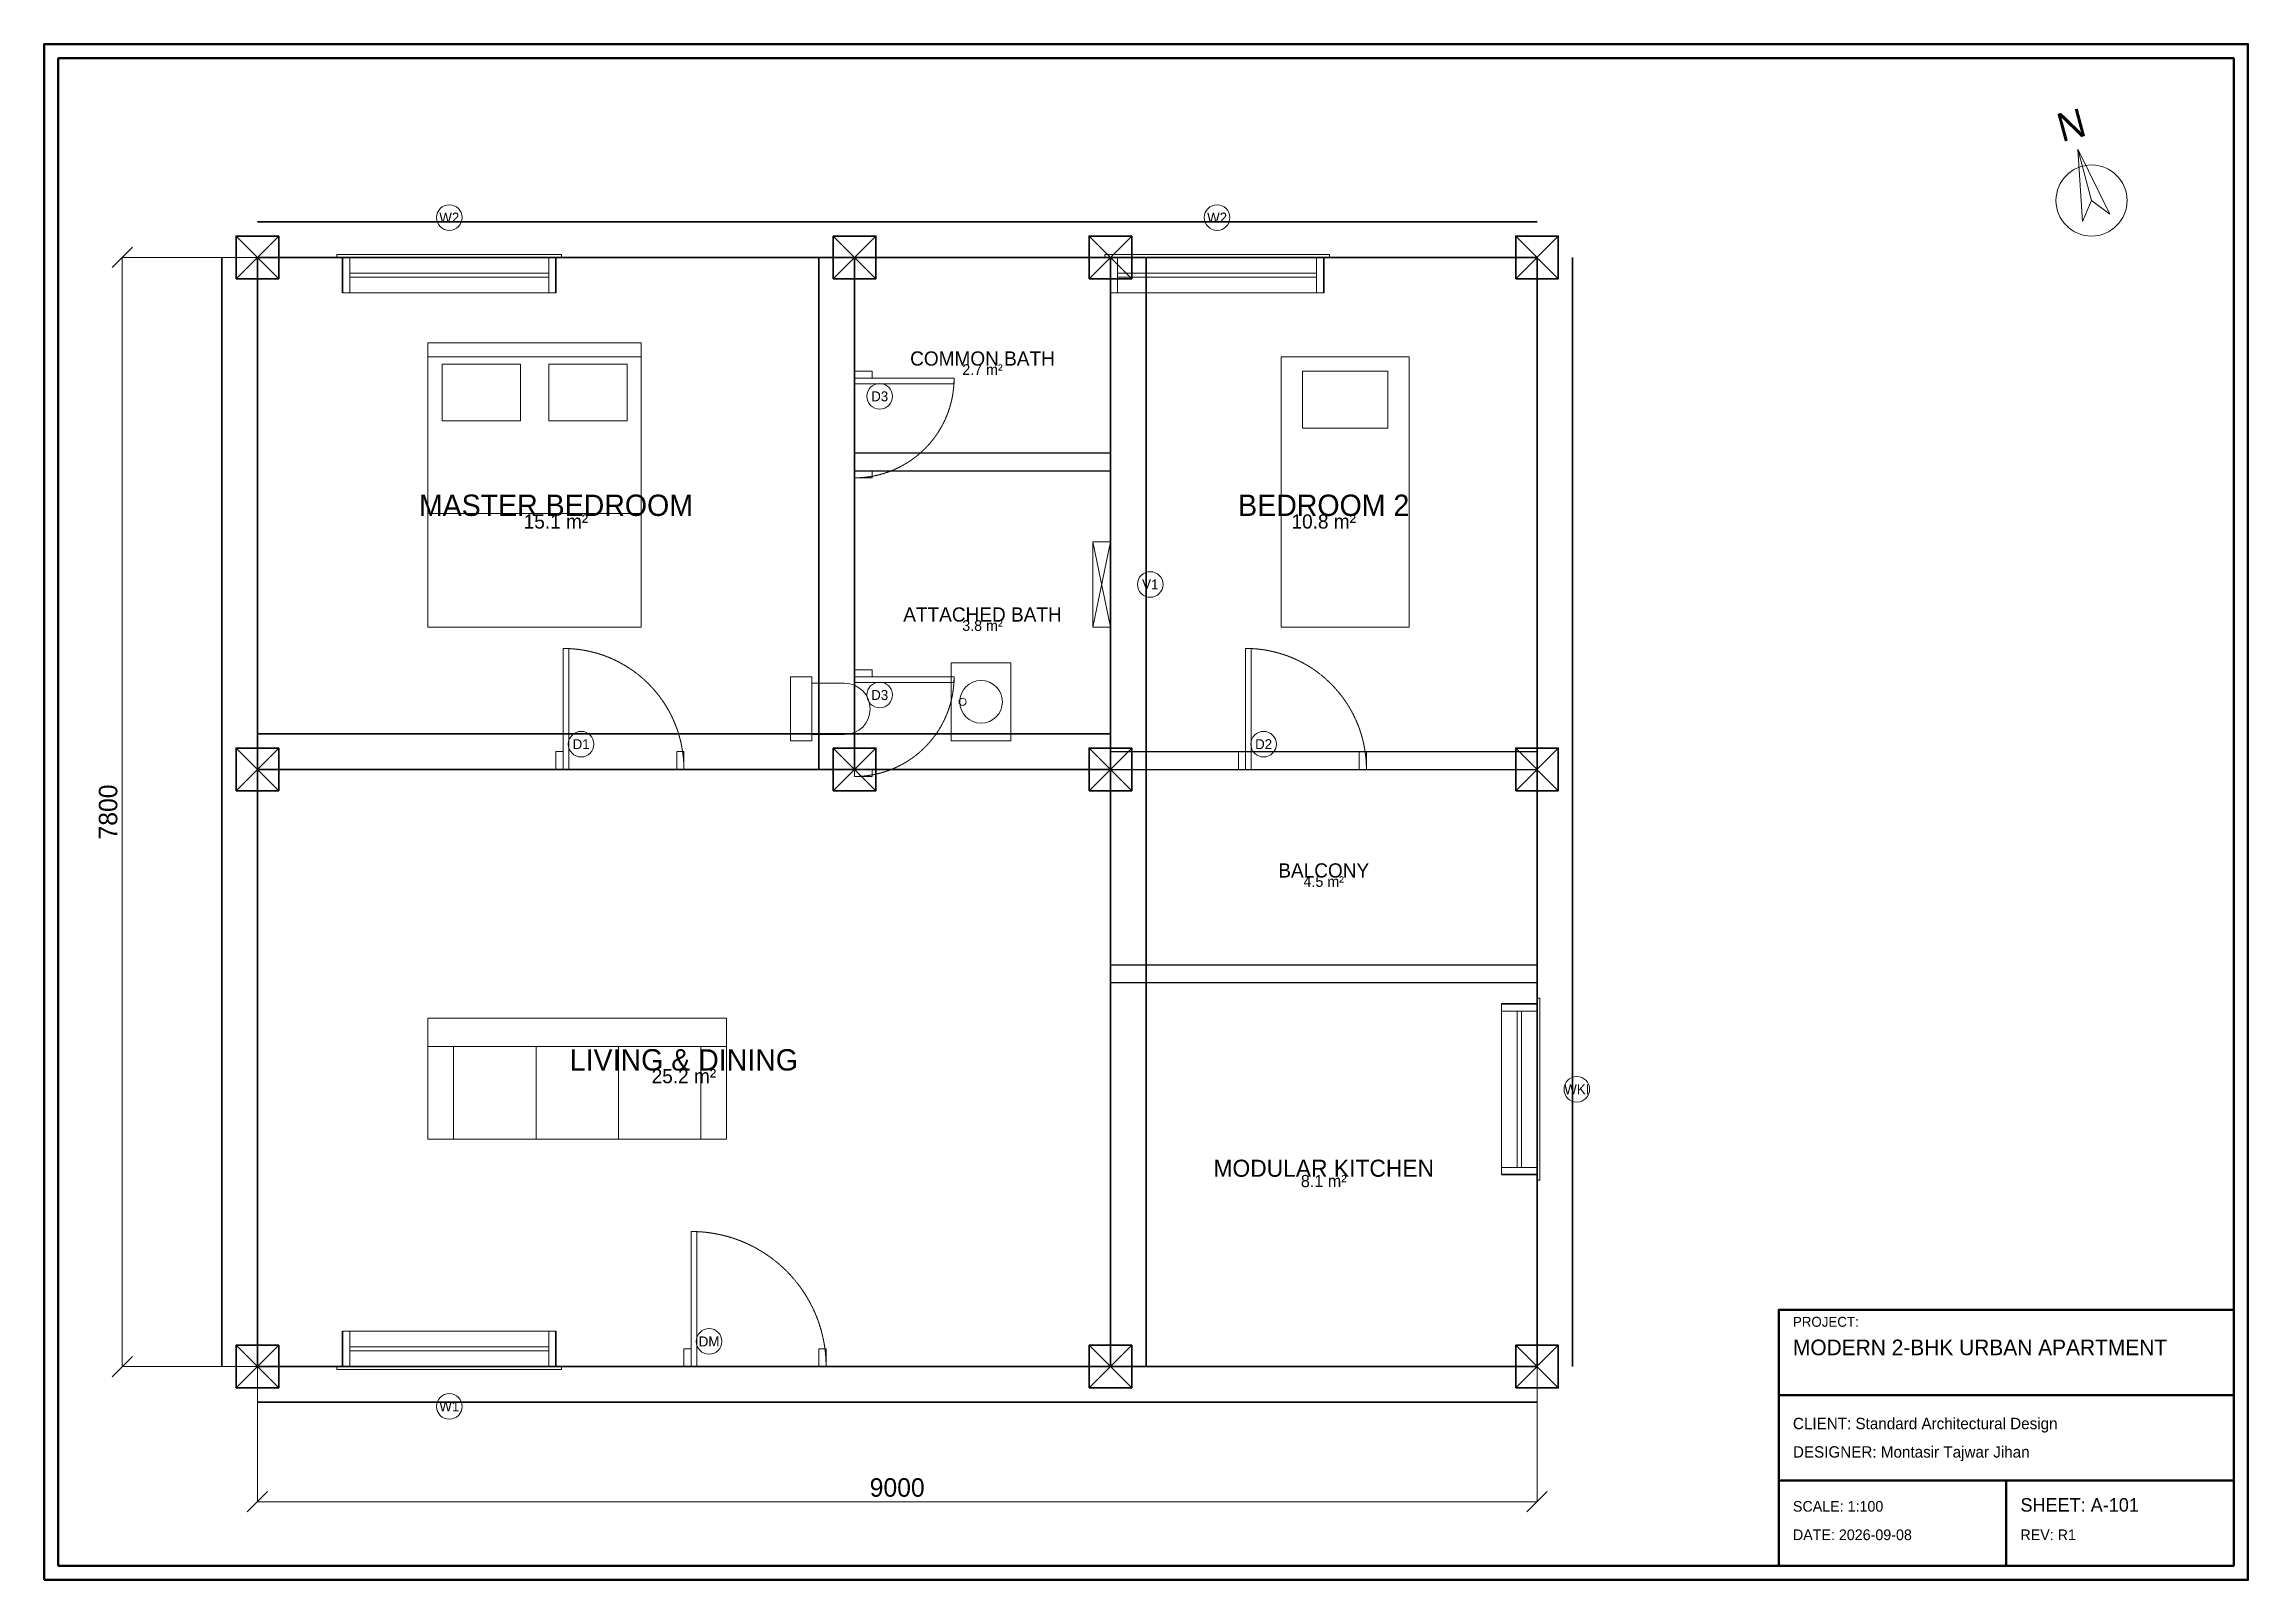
# Model space of a CAD drawing. Header units: millimetres. Extents: x -1500 to 14000, y -1500 to 9300.
import ezdxf
from ezdxf.enums import TextEntityAlignment as Align

# ---------------------------------------------------------------- set-up
doc = ezdxf.new("R2010")
doc.units = ezdxf.units.MM
doc.linetypes.add('DASHED', pattern=[1.524, 1.27, -0.254])
for name, color, linetype, lineweight in [('A-ANNO-DIMS', 1, 'Continuous', 13), ('A-ANNO-TEXT', 7, 'Continuous', 18), ('A-COLS', 1, 'Continuous', 35), ('A-DOOR', 2, 'Continuous', 18), ('A-FLOR-FIXT', 6, 'Continuous', 13), ('A-GLAZ', 5, 'Continuous', 18), ('A-TITL', 4, 'Continuous', 50), ('A-WALL-EXTR', 4, 'Continuous', 35), ('A-WALL-INTR', 3, 'Continuous', 25)]:
    doc.layers.add(name, color=color, linetype=linetype, lineweight=lineweight)
doc.styles.add('OpenSans', font='OpenSans-Regular.ttf')

# ---------------------------------------------------------------- blocks, each defined once
blk = doc.blocks.new('COLUMN_300x300')
at = {"layer": 'A-COLS'}
for p, q in [((-150, -150), (150, 150)), ((-150, 150), (150, -150))]:
    blk.add_line(p, q, dxfattribs=at)
blk.add_lwpolyline([(-150, -150), (150, -150), (150, 150), (-150, 150), (-150, -150)], close=True, dxfattribs=at)
blk = doc.blocks.new('DOOR_SINGLE_1000')
at = {"layer": 'A-DOOR'}
for points in [[(50, 0), (50, 950), (90, 950), (90, 0), (50, 0)], [(0, 0), (50, 0), (50, 125), (0, 125), (0, 0)], [(950, 0), (1000, 0), (1000, 125), (950, 125), (950, 0)]]:
    blk.add_lwpolyline(points, close=True, dxfattribs=at)
at = {"layer": 'A-DOOR', "linetype": 'DASHED'}
blk.add_arc((50, 0), 950, 0, 90, dxfattribs=at)
blk = doc.blocks.new('DOOR_SINGLE_900')
at = {"layer": 'A-DOOR'}
for points in [[(50, 0), (50, 850), (90, 850), (90, 0), (50, 0)], [(0, 0), (50, 0), (50, 125), (0, 125), (0, 0)], [(850, 0), (900, 0), (900, 125), (850, 125), (850, 0)]]:
    blk.add_lwpolyline(points, close=True, dxfattribs=at)
at = {"layer": 'A-DOOR', "linetype": 'DASHED'}
blk.add_arc((50, 0), 850, 0, 90, dxfattribs=at)
blk = doc.blocks.new('DOOR_SINGLE_750')
at = {"layer": 'A-DOOR'}
for points in [[(50, 0), (50, 700), (90, 700), (90, 0), (50, 0)], [(0, 0), (50, 0), (50, 125), (0, 125), (0, 0)], [(700, 0), (750, 0), (750, 125), (700, 125), (700, 0)]]:
    blk.add_lwpolyline(points, close=True, dxfattribs=at)
at = {"layer": 'A-DOOR', "linetype": 'DASHED'}
blk.add_arc((50, 0), 700, 0, 90, dxfattribs=at)
blk = doc.blocks.new('WINDOW_1500')
at = {"layer": 'A-GLAZ'}
for p, q in [((0, 250), (1500, 250)), ((50, 140), (1450, 140)), ((50, 110), (1450, 110))]:
    blk.add_line(p, q, dxfattribs=at)
for points in [[(0, 0), (50, 0), (50, 250), (0, 250), (0, 0)], [(1450, 0), (1500, 0), (1500, 250), (1450, 250), (1450, 0)], [(-40, -20), (1540, -20), (1540, 0), (-40, 0), (-40, -20)]]:
    blk.add_lwpolyline(points, close=True, dxfattribs=at)
at = {"layer": 'A-WALL-EXTR'}
for p, q in [((0, 0), (0, 250)), ((1500, 0), (1500, 250))]:
    blk.add_line(p, q, dxfattribs=at)
blk = doc.blocks.new('WINDOW_1200')
at = {"layer": 'A-GLAZ'}
for p, q in [((0, 250), (1200, 250)), ((50, 140), (1150, 140)), ((50, 110), (1150, 110))]:
    blk.add_line(p, q, dxfattribs=at)
for points in [[(0, 0), (50, 0), (50, 250), (0, 250), (0, 0)], [(1150, 0), (1200, 0), (1200, 250), (1150, 250), (1150, 0)], [(-40, -20), (1240, -20), (1240, 0), (-40, 0), (-40, -20)]]:
    blk.add_lwpolyline(points, close=True, dxfattribs=at)
at = {"layer": 'A-WALL-EXTR'}
for p, q in [((0, 0), (0, 250)), ((1200, 0), (1200, 250))]:
    blk.add_line(p, q, dxfattribs=at)
blk = doc.blocks.new('VENTILATOR_600')
at = {"layer": 'A-GLAZ'}
for p, q in [((0, 0), (600, 125)), ((0, 125), (600, 0))]:
    blk.add_line(p, q, dxfattribs=at)
blk.add_lwpolyline([(0, 0), (600, 0), (600, 125), (0, 125), (0, 0)], close=True, dxfattribs=at)
blk = doc.blocks.new('BED_QUEEN')
at = {"layer": 'A-FLOR-FIXT'}
blk.add_line((0, 800), (1500, 800), dxfattribs=at)
for points in [[(0, 0), (1500, 0), (1500, 2000), (0, 2000), (0, 0)], [(0, 1900), (1500, 1900), (1500, 2000), (0, 2000), (0, 1900)], [(100, 1450), (650, 1450), (650, 1850), (100, 1850), (100, 1450)], [(850, 1450), (1400, 1450), (1400, 1850), (850, 1850), (850, 1450)]]:
    blk.add_lwpolyline(points, close=True, dxfattribs=at)
blk = doc.blocks.new('BED_SINGLE')
at = {"layer": 'A-FLOR-FIXT'}
for points in [[(0, 0), (900, 0), (900, 1900), (0, 1900), (0, 0)], [(150, 1400), (750, 1400), (750, 1800), (150, 1800), (150, 1400)]]:
    blk.add_lwpolyline(points, close=True, dxfattribs=at)
blk = doc.blocks.new('SOFA_3SEATER')
at = {"layer": 'A-FLOR-FIXT'}
for p, q in [((0, 650), (2100, 650)), ((760, 0), (760, 650)), ((1340, 0), (1340, 650))]:
    blk.add_line(p, q, dxfattribs=at)
for points in [[(0, 0), (2100, 0), (2100, 850), (0, 850), (0, 0)], [(0, 0), (180, 0), (180, 650), (0, 650), (0, 0)], [(1920, 0), (2100, 0), (2100, 650), (1920, 650), (1920, 0)]]:
    blk.add_lwpolyline(points, close=True, dxfattribs=at)
blk = doc.blocks.new('TOILET_WC')
at = {"layer": 'A-FLOR-FIXT'}
for p, q in [((45, 270), (45, 500)), ((405, 270), (405, 500))]:
    blk.add_line(p, q, dxfattribs=at)
blk.add_lwpolyline([(0, 500), (450, 500), (450, 650), (0, 650), (0, 500)], close=True, dxfattribs=at)
blk.add_arc((225, 270), 180, 180, 360, dxfattribs=at)
blk = doc.blocks.new('WASH_BASIN')
at = {"layer": 'A-FLOR-FIXT'}
blk.add_lwpolyline([(0, 0), (550, 0), (550, 420), (0, 420), (0, 0)], close=True, dxfattribs=at)
for centre, radius in [((275, 210), 150), ((275, 340), 25)]:
    blk.add_circle(centre, radius, dxfattribs=at)
blk = doc.blocks.new('NORTH_ARROW')
at = {"layer": 'A-ANNO-TEXT'}
for points in [[(0, 375), (-100, -125), (0, 0), (0, 375)], [(0, 375), (100, -125), (0, 0), (0, 375)]]:
    blk.add_lwpolyline(points, close=True, dxfattribs=at)
blk.add_circle((0, 0), 250, dxfattribs=at)
at = {"layer": 'A-ANNO-TEXT', "style": 'OpenSans'}
blk.add_text('N', height=200, dxfattribs=at).set_placement((0, 450), align=Align.CENTER)

msp = doc.modelspace()

# ---------------------------------------------------------------- linework, layer by layer
at = {"layer": 'A-ANNO-DIMS'}
for p, q in [((-1021, 7729), (-879, 7871)), ((-950, 0), (-950, 7800)), ((0, 7800), (-950, 7800)), ((-1021, -71), (-879, 71)), ((0, 0), (-950, 0)), ((0, 0), (0, -950)), ((9000, 0), (9000, -950)), ((-71, -1021), (71, -879)), ((8929, -1021), (9071, -879)), ((0, -950), (9000, -950))]:
    msp.add_line(p, q, dxfattribs=at)
at = {"layer": 'A-ANNO-TEXT'}
for centre in [(1350, 8080), (6750, 8080), (4377, 6823), (6280, 5500), (4377, 4723), (2277, 4377), (7077, 4377), (9280, 1950), (3177, 177), (1350, -280)]:
    msp.add_circle(centre, 90, dxfattribs=at)
at = {"layer": 'A-TITL'}
for p, q in [((10700, -200), (13900, -200)), ((10700, -800), (13900, -800)), ((12300, -1400), (12300, -800))]:
    msp.add_line(p, q, dxfattribs=at)
for points in [[(-1500, -1500), (14000, -1500), (14000, 9300), (-1500, 9300), (-1500, -1500)], [(-1400, -1400), (13900, -1400), (13900, 9200), (-1400, 9200), (-1400, -1400)], [(10700, -1400), (13900, -1400), (13900, 400), (10700, 400), (10700, -1400)]]:
    msp.add_lwpolyline(points, close=True, dxfattribs=at)
at = {"layer": 'A-WALL-EXTR'}
for p, q in [((0, 8050), (4200, 8050)), ((4200, 8050), (6000, 8050)), ((6000, 8050), (9000, 8050)), ((-250, 4200), (-250, 7800)), ((0, 7800), (4200, 7800)), ((0, 4200), (0, 7800)), ((3950, 4200), (3950, 7800)), ((3950, 6300), (3950, 7800)), ((4200, 4200), (4200, 7800)), ((4200, 7800), (6000, 7800)), ((4200, 6300), (4200, 7800)), ((6000, 7800), (9000, 7800)), ((6000, 4200), (6000, 7800)), ((6000, 6300), (6000, 7800)), ((6250, 4200), (6250, 7800)), ((6250, 6300), (6250, 7800)), ((9000, 4200), (9000, 7800)), ((9250, 4200), (9250, 7800)), ((3950, 4200), (3950, 6300)), ((4200, 4200), (4200, 6300)), ((6000, 4200), (6000, 6300)), ((6250, 4200), (6250, 6300)), ((0, 4450), (6000, 4450)), ((0, 4450), (4200, 4450)), ((4200, 4450), (6000, 4450)), ((-250, 0), (-250, 4200)), ((0, 4200), (6000, 4200)), ((0, 0), (0, 4200)), ((0, 4200), (4200, 4200)), ((4200, 4200), (6000, 4200)), ((6000, 0), (6000, 4200)), ((6000, 2700), (6000, 4200)), ((6250, 0), (6250, 4200)), ((6250, 2700), (6250, 4200)), ((9000, 2700), (9000, 4200)), ((9250, 2700), (9250, 4200)), ((6000, 0), (6000, 2700)), ((6250, 0), (6250, 2700)), ((9000, 0), (9000, 2700)), ((9250, 0), (9250, 2700)), ((0, 0), (6000, 0)), ((6000, 0), (9000, 0)), ((0, -250), (6000, -250)), ((6000, -250), (9000, -250))]:
    msp.add_line(p, q, dxfattribs=at)
at = {"layer": 'A-WALL-INTR'}
for p, q in [((4200, 6425), (6000, 6425)), ((4200, 6300), (6000, 6300)), ((6000, 4325), (9000, 4325)), ((6000, 4200), (9000, 4200)), ((6000, 2825), (9000, 2825)), ((6000, 2700), (9000, 2700))]:
    msp.add_line(p, q, dxfattribs=at)

# ---------------------------------------------------------------- block references
at = {"layer": 'A-ANNO-TEXT', "rotation": 15}
msp.add_blockref('NORTH_ARROW', (12900, 8200), dxfattribs=at)
at = {"layer": 'A-COLS'}
for p in [(0, 7800), (4200, 7800), (6000, 7800), (9000, 7800), (0, 4200), (4200, 4200), (6000, 4200), (9000, 4200), (0, 0), (6000, 0), (9000, 0)]:
    msp.add_blockref('COLUMN_300x300', p, dxfattribs=at)
at = {"layer": 'A-DOOR', "rotation": 270}
for p in [(4200, 7000), (4200, 4900)]:
    msp.add_blockref('DOOR_SINGLE_750', p, dxfattribs=at)
at = {"layer": 'A-DOOR'}
for name, p in [('DOOR_SINGLE_900', (2100, 4200)), ('DOOR_SINGLE_900', (6900, 4200)), ('DOOR_SINGLE_1000', (3000, 0))]:
    msp.add_blockref(name, p, dxfattribs=at)
at = {"layer": 'A-FLOR-FIXT'}
for name, p in [('BED_QUEEN', (1200, 5200)), ('BED_SINGLE', (7200, 5200)), ('SOFA_3SEATER', (1200, 1600))]:
    msp.add_blockref(name, p, dxfattribs=at)
at = {"layer": 'A-FLOR-FIXT', "rotation": 90}
for name, p in [('TOILET_WC', (4400, 4400)), ('WASH_BASIN', (5300, 4400))]:
    msp.add_blockref(name, p, dxfattribs=at)
at = {"layer": 'A-GLAZ'}
for name, p, rotation in [('WINDOW_1500', (2100, 7800), 180), ('WINDOW_1500', (7500, 7800), 180), ('VENTILATOR_600', (6000, 5200), 90), ('WINDOW_1200', (9000, 1350), 90)]:
    msp.add_blockref(name, p, dxfattribs=dict(at, rotation=rotation))
msp.add_blockref('WINDOW_1500', (600, 0), dxfattribs=at)

# ---------------------------------------------------------------- texts
at = {"layer": 'A-ANNO-TEXT'}
for s, height, p in [('W2', 70, (1350, 8080)), ('W2', 70, (6750, 8080)), ('COMMON BATH', 100, (5100, 7089)), ('2.7 m²', 75, (5100, 7011)), ('D3', 70, (4377, 6823)), ('MASTER BEDROOM', 150, (2100, 6057)), ('BEDROOM 2', 150, (7500, 6057)), ('15.1 m²', 100, (2100, 5943)), ('10.8 m²', 100, (7500, 5943)), ('V1', 70, (6280, 5500)), ('ATTACHED BATH', 100, (5100, 5289)), ('3.8 m²', 75, (5100, 5211)), ('D3', 70, (4377, 4723)), ('D1', 70, (2277, 4377)), ('D2', 70, (7077, 4377)), ('BALCONY', 100, (7500, 3489)), ('4.5 m²', 75, (7500, 3411)), ('LIVING & DINING', 150, (3000, 2157)), ('25.2 m²', 100, (3000, 2043)), ('WKI', 70, (9280, 1950)), ('MODULAR KITCHEN', 120, (7500, 1395)), ('8.1 m²', 85, (7500, 1305)), ('DM', 70, (3177, 177)), ('W1', 70, (1350, -280)), ('9000', 130, (4500, -850))]:
    msp.add_text(s, height=height, dxfattribs=at).set_placement(p, align=Align.MIDDLE_CENTER)
msp.add_text('7800', height=130, rotation=90, dxfattribs=at).set_placement((-1050, 3900), align=Align.MIDDLE_CENTER)
for s, height, p in [('PROJECT:', 70, (10800, 280)), ('MODERN 2-BHK URBAN APARTMENT', 110, (10800, 80)), ('CLIENT: Standard Architectural Design', 80, (10800, -440)), ('DESIGNER: Montasir Tajwar Jihan', 80, (10800, -640)), ('SHEET: A-101', 95, (12400, -1020)), ('SCALE: 1:100', 75, (10800, -1020)), ('DATE: 2026-09-08', 75, (10800, -1220)), ('REV: R1', 75, (12400, -1220))]:
    msp.add_text(s, height=height, dxfattribs=at).set_placement(p)

doc.saveas('drawing.dxf')
